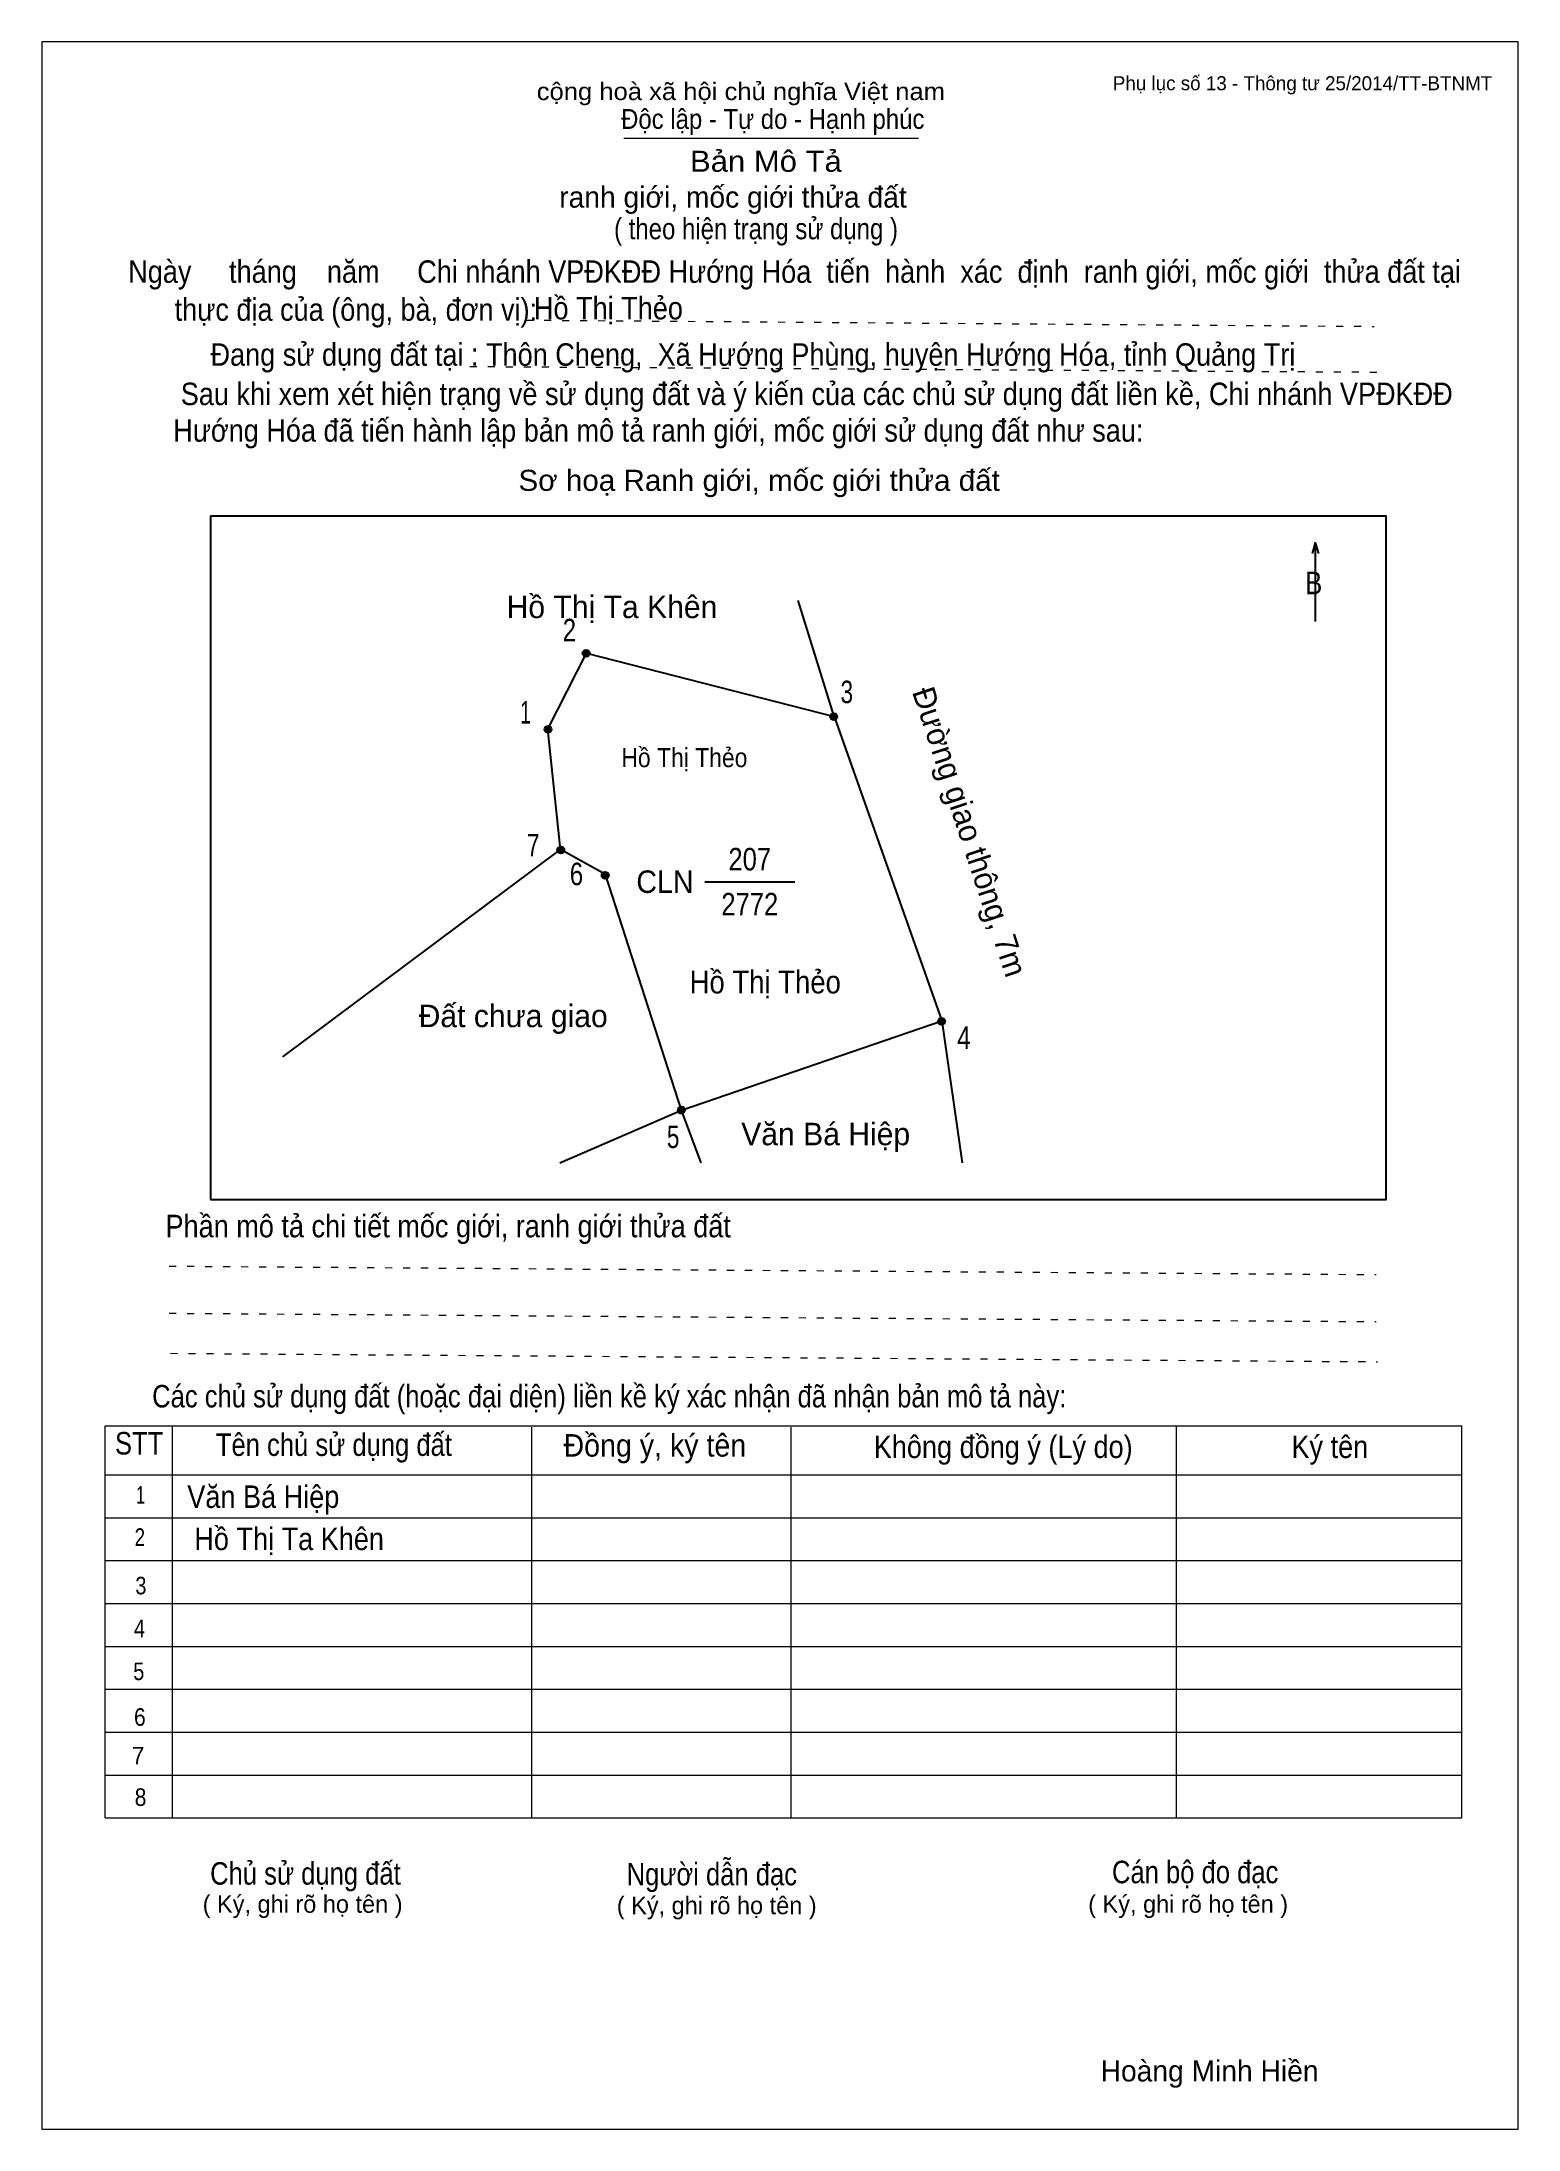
# Model space of a CAD drawing. Header units: centimetres. Extents: x 0 to 21, y 0 to 29.7.
import ezdxf
from ezdxf.enums import TextEntityAlignment as Align

# ---------------------------------------------------------------- set-up
doc = ezdxf.new("R2010")
doc.units = ezdxf.units.CM
doc.header["$LTSCALE"] = 0.13
doc.linetypes.add('DOTTED', pattern=[1.5, 0.3, -1.2])
for name, color, linetype, lineweight in [('1', 7, 'Continuous', 13), ('32', 7, 'Continuous', 25), ('33', 7, 'Continuous', 25), ('6', 7, 'Continuous', 25), ('62', 7, 'Continuous', 13)]:
    doc.layers.add(name, color=color, linetype=linetype, lineweight=lineweight)
for name, color, linetype in [('2', 7, 'Continuous'), ('34', 7, 'Continuous'), ('63', 7, 'Continuous')]:
    doc.layers.add(name, color=color, linetype=linetype)

msp = doc.modelspace()

# ---------------------------------------------------------------- hatches: boundary and pattern name
at = {"layer": '32'}
for points in [[(7.7931, 21, 1), (7.6931, 21, 1)], [(7.2514, 19.9167, 1), (7.1514, 19.9167, 1)], [(11.3139, 20.0972, 1), (11.2139, 20.0972, 1)], [(7.4319, 18.2014, 1), (7.3319, 18.2014, 1)], [(8.0639, 17.8403, 1), (7.9639, 17.8403, 1)], [(12.8486, 15.7639, 1), (12.7486, 15.7639, 1)], [(9.1472, 14.5, 1), (9.0472, 14.5, 1)]]:
    msp.add_hatch(color=256, dxfattribs=at).paths.add_polyline_path(points)

# ---------------------------------------------------------------- linework, layer by layer
at = {"layer": '1'}
msp.add_lwpolyline([(21, 0), (21, 29.7), (0, 29.7), (0, 0)], close=True, dxfattribs=at)
at = {"layer": '32'}
for centre in [(7.7431, 21), (7.2014, 19.9167), (11.2639, 20.0972), (7.3819, 18.2014), (8.0139, 17.8403), (12.7986, 15.7639), (9.0972, 14.5)]:
    msp.add_circle(centre, 0.05, dxfattribs=at)
at = {"layer": '33'}
msp.add_line((9.43, 17.75), (10.71, 17.75), dxfattribs=at)
at = {"layer": '6'}
for p, q in [((3.43, 15.26), (7.38, 18.21)), ((3.43, 15.26), (7.38, 18.21)), ((3.43, 15.26), (7.38, 18.21)), ((7.37, 13.75), (9.1, 14.5)), ((7.37, 13.75), (9.1, 14.5)), ((7.37, 13.75), (9.1, 14.5))]:
    msp.add_line(p, q, dxfattribs=at)
for points in [[(7.38, 18.21), (7.2, 19.92), (7.75, 21), (11.27, 20.1), (10.76, 21.75)], [(7.38, 18.21), (7.2, 19.92), (7.75, 21), (11.27, 20.1), (10.76, 21.75)], [(7.38, 18.21), (7.2, 19.92), (7.75, 21), (11.27, 20.1), (10.76, 21.75)], [(11.27, 20.1), (12.8, 15.77), (13.09, 13.75)], [(11.27, 20.1), (12.8, 15.77), (13.09, 13.75)], [(11.27, 20.1), (12.8, 15.77), (13.09, 13.75)], [(9.1, 14.5), (8.02, 17.85), (7.38, 18.21)], [(9.1, 14.5), (8.02, 17.85), (7.38, 18.21)], [(9.1, 14.5), (8.02, 17.85), (7.38, 18.21)], [(9.38, 13.75), (9.1, 14.5), (12.8, 15.77)], [(9.38, 13.75), (9.1, 14.5), (12.8, 15.77)], [(9.38, 13.75), (9.1, 14.5), (12.8, 15.77)]]:
    msp.add_lwpolyline(points, dxfattribs=at)
at = {"layer": '62'}
for p, q in [((8.28, 28.33), (12.47, 28.33)), ((0.9, 10.01), (20.2, 10.01)), ((0.9, 4.43), (0.9, 10.01)), ((1.86, 4.43), (1.86, 10.01)), ((6.97, 4.43), (6.97, 9.99)), ((10.66, 4.43), (10.66, 9.99)), ((16.14, 4.43), (16.14, 10.01)), ((20.2, 4.43), (20.2, 10.01)), ((0.9, 9.31), (20.2, 9.31)), ((0.9, 8.7), (20.2, 8.7)), ((0.9, 8.09), (20.2, 8.09)), ((0.9, 7.48), (20.2, 7.48)), ((0.9, 6.87), (20.2, 6.87)), ((0.9, 6.26), (20.2, 6.26)), ((0.9, 5.65), (20.2, 5.65)), ((0.9, 5.04), (20.2, 5.04)), ((0.9, 4.43), (20.2, 4.43))]:
    msp.add_line(p, q, dxfattribs=at)
at = {"layer": '62', "linetype": 'DOTTED'}
for p, q in [((6.89, 25.74), (18.95, 25.65)), ((6.09, 25.08), (19.04, 25)), ((1.81, 12.28), (18.98, 12.16)), ((1.81, 11.61), (18.98, 11.49)), ((1.83, 11.04), (19, 10.92))]:
    msp.add_line(p, q, dxfattribs=at)
at = {"layer": '62', "lineweight": 25}
for p, q in [((18.11, 22.58), (18.11, 21.45)), ((18.11, 22.57), (18.07, 22.42)), ((18.11, 22.57), (18.16, 22.42))]:
    msp.add_line(p, q, dxfattribs=at)
msp.add_lwpolyline([(2.4, 13.23), (19.12, 13.23), (19.12, 22.95), (2.4, 22.95)], close=True, dxfattribs=at)

# ---------------------------------------------------------------- texts
at = {"layer": '2', "width": 0.9}
for height, p in [(0.2708, (9.14, 19.38)), (0.3249, (10.29, 16.16))]:
    msp.add_text('Hồ Thị Thẻo', height=height, dxfattribs=at).set_placement(p, align=Align.CENTER)
at = {"layer": '32'}
for s, width, p in [('2', 0.8, (7.505, 21.17)), ('3', 0.75, (11.45, 20.29)), ('1', 0.65, (6.88, 20)), ('7', 0.75, (6.99, 18.11)), ('6', 0.8, (7.605, 17.7)), ('4', 0.8, (13.115, 15.37)), ('5', 0.75, (8.98, 13.96))]:
    msp.add_text(s, height=0.32, dxfattribs=dict(at, width=width)).set_placement(p, align=Align.CENTER)
at = {"layer": '33'}
for s, p in [('Hồ Thị Ta Khên', (8.11, 21.5)), ('Đất chưa giao', (6.705, 15.68)), ('Văn Bá Hiệp', (11.15, 14))]:
    msp.add_text(s, height=0.32, dxfattribs=at).set_placement(p, align=Align.CENTER)
msp.add_text('Đường giao thông, 7m', height=0.32, rotation=288.18, dxfattribs=at).set_placement((13.0467, 18.4099), align=Align.CENTER)
at = {"layer": '33', "width": 0.85}
for s, p in [('207', (10.07, 17.91)), ('2772', (10.07, 17.27))]:
    msp.add_text(s, height=0.32, dxfattribs=at).set_placement(p, align=Align.CENTER)
at = {"layer": '33', "width": 0.95}
msp.add_text('CLN', height=0.32, dxfattribs=at).set_placement((9.27, 17.59), align=Align.RIGHT)
at = {"layer": '34', "width": 0.9}
for s, p in [('Hồ Thị Thẻo', (7, 25.75)), ('Văn Bá Hiệp', (2.07, 8.84)), ('Hồ Thị Ta Khên', (2.17, 8.24))]:
    msp.add_text(s, height=0.32, dxfattribs=at).set_placement(p)
at = {"layer": '62'}
for s, height, width, p in [('cộng hoà xã hội chủ nghĩa Việt nam', 0.2474, 1.1, (7.04, 28.87)), ('Độc lập - Tự do - Hạnh phúc', 0.2828, 0.9, (8.24, 28.46)), ('Bản Mô Tả', 0.3, 1.1, (9.22, 27.85)), ('( theo hiện trạng sử dụng )', 0.3, 0.85, (8.14, 26.89)), ('Ngày     tháng    năm     Chi nhánh VPĐKĐĐ Hướng Hóa  tiến  hành  xác  định  ranh giới, mốc giới  thửa đất tại ', 0.32, 0.9, (1.23, 26.27)), ('thực địa của (ông, bà, đơn vị): ', 0.32, 0.9, (1.89, 25.73)), ('Đang sử dụng đất tại : Thôn Cheng,  Xã Hướng Phùng, huyện Hướng Hóa, tỉnh Quảng Trị', 0.32, 0.9, (2.4, 25.09)), (' Sau khi xem xét hiện trạng về sử dụng đất và ý kiến của các chủ sử dụng đất liền kề, Chi nhánh VPĐKĐĐ ', 0.32, 0.9, (1.87, 24.53)), ('Hướng Hóa đã tiến hành lập bản mô tả ranh giới, mốc giới sử dụng đất như sau:', 0.32, 0.9, (1.87, 24.01)), ('Sơ hoạ Ranh giới, mốc giới thửa đất', 0.3, 1.05, (6.78, 23.31)), ('B', 0.32, 0.85, (17.97, 21.84)), ('Phần mô tả chi tiết mốc giới, ranh giới thửa đất ', 0.32, 0.9, (1.76, 12.69)), ('Các chủ sử dụng đất (hoặc đại diện) liền kề ký xác nhận đã nhận bản mô tả này:', 0.32, 0.85, (1.57, 10.27))]:
    msp.add_text(s, height=height, dxfattribs=dict(at, width=width)).set_placement(p)
msp.add_text('ranh giới, mốc giới thửa đất', height=0.3, dxfattribs=at).set_placement((7.36, 27.34))
for s, height, width, p in [('STT', 0.32, 0.85, (1.385, 9.6)), ('Tên chủ sử dụng đất', 0.32, 0.85, (4.155, 9.58)), ('Đồng ý, ký tên', 0.32, 0.95, (8.72, 9.57)), ('Không đồng ý (Lý do)', 0.32, 0.9, (13.675, 9.55)), ('Ký tên', 0.32, 0.9, (18.32, 9.55)), ('1', 0.25, 0.7, (1.405, 8.9)), ('2', 0.25, 0.8, (1.395, 8.3)), ('3', 0.25, 0.85, (1.41, 7.61)), ('4', 0.25, 0.85, (1.39, 7)), ('5', 0.25, 0.85, (1.38, 6.39)), ('6', 0.25, 0.9, (1.395, 5.74)), ('7', 0.25, 0.95, (1.37, 5.19)), ('8', 0.25, 0.9, (1.405, 4.6)), ('Người dẫn đạc', 0.32, 0.85, (9.53, 3.47)), ('Chủ sử dụng đất', 0.32, 0.85, (3.75, 3.48)), ('Cán bộ đo đạc', 0.32, 0.85, (16.405, 3.5))]:
    msp.add_text(s, height=height, dxfattribs=dict(at, width=width)).set_placement(p, align=Align.CENTER)
for p in [(3.71, 3.08), (9.6, 3.06), (16.305, 3.08)]:
    msp.add_text('( Ký, ghi rõ họ tên )', height=0.25, dxfattribs=at).set_placement(p, align=Align.CENTER)
at = {"layer": '63'}
msp.add_text('Phụ lục số 13 - Thông tư 25/2014/TT-BTNMT', height=0.2, dxfattribs=at).set_placement((20.63, 29.01), align=Align.RIGHT)
msp.add_text('Hoàng Minh Hiền', height=0.3, dxfattribs=at).set_placement((16.61, 0.68), align=Align.CENTER)

doc.saveas('drawing.dxf')
